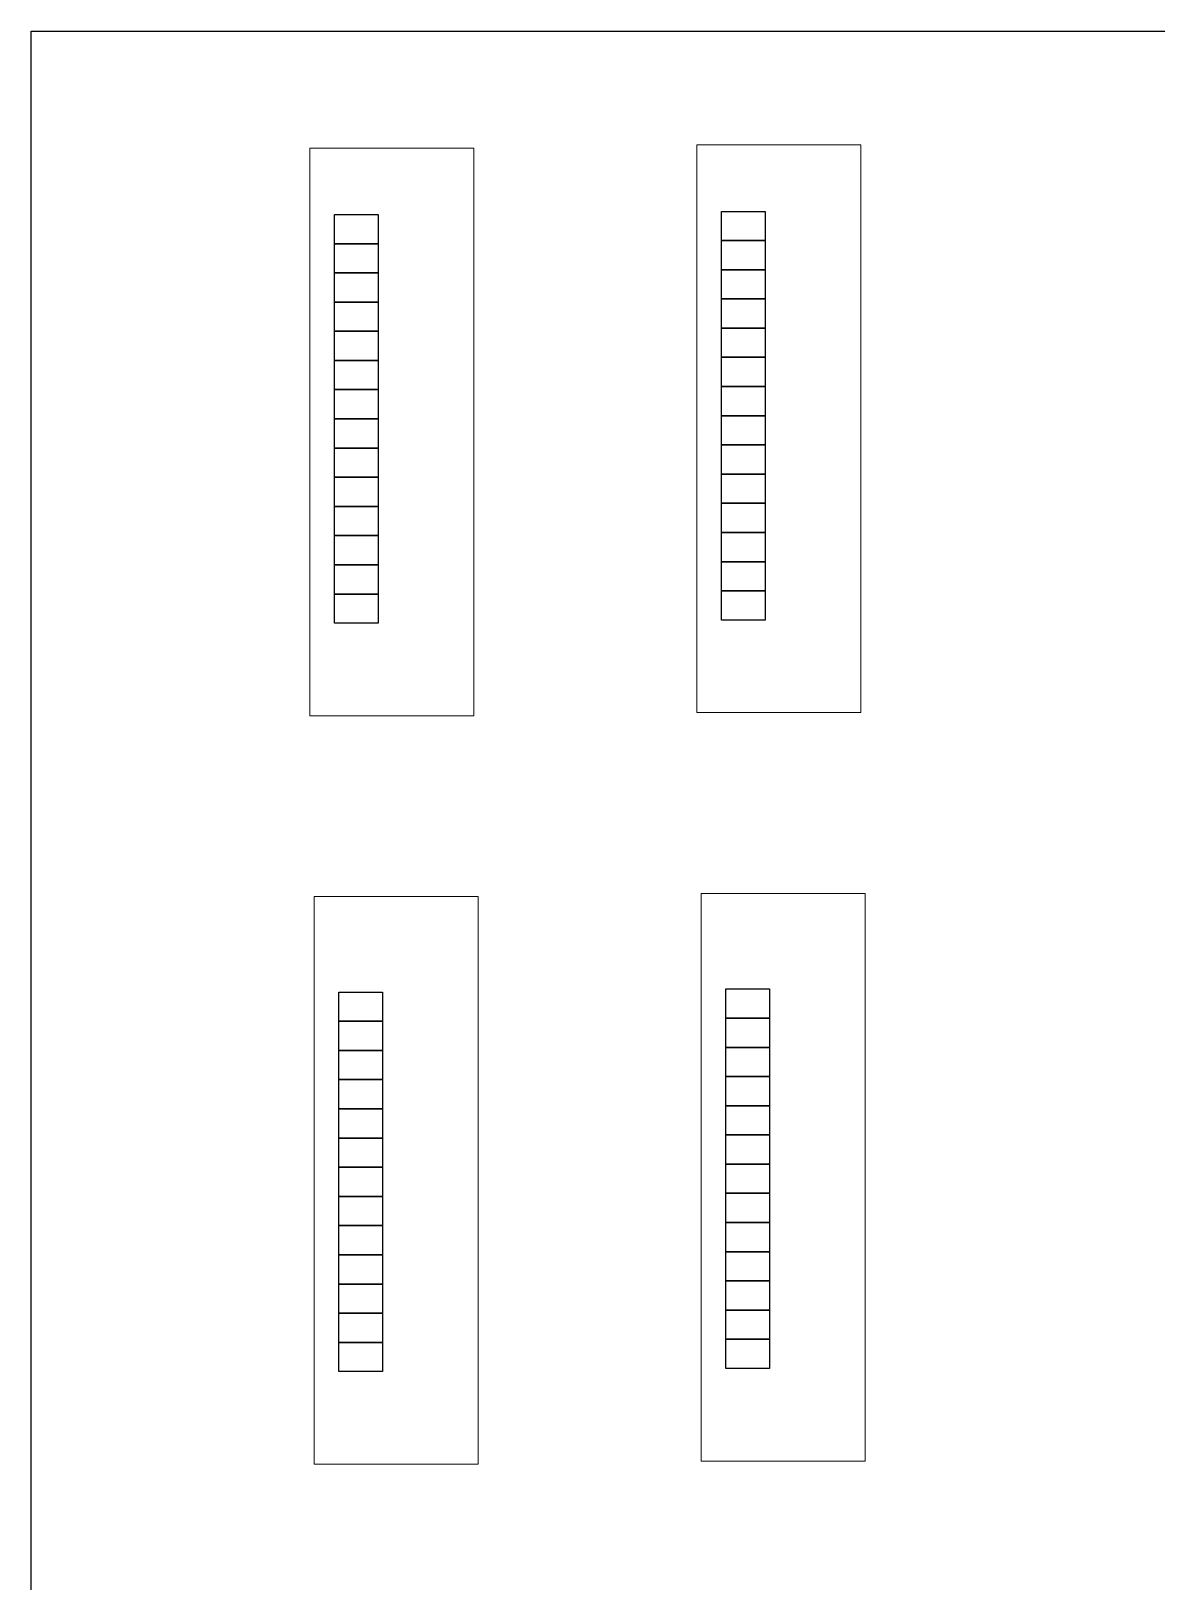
# Model space of a CAD drawing. Header units: metres. Extents: x 252 to 379, y 116 to 201.
# Drawn here: x 252.25 to 283.12, y 158.07 to 200.57 of the extents above; entities that cross this region are included whole.
import ezdxf

# ---------------------------------------------------------------- set-up
doc = ezdxf.new("R2010")
doc.units = ezdxf.units.M
doc.layers.add('CABINET', color=50, linetype='Continuous')
doc.layers.add('Fence', color=252, linetype='Continuous')
doc.layers.add('L-STRUCTUR_SET_A', color=94, linetype='Continuous', lineweight=9)

# ---------------------------------------------------------------- blocks, each defined once
blk = doc.blocks.new('set_2s_1d')
at = {"layer": 'CABINET'}
for p, q in [((-54.179, 37.473, -0.1), (-52.979, 37.473, -0.1)), ((-54.179, 36.673, -0.1), (-54.179, 37.473, -0.1)), ((-52.979, 37.473, -0.1), (-52.979, 36.673, -0.1)), ((-43.572, 37.559, -0.1), (-42.372, 37.559, -0.1)), ((-43.572, 36.759, -0.1), (-43.572, 37.559, -0.1)), ((-42.372, 37.559, -0.1), (-42.372, 36.759, -0.1)), ((-54.179, 36.673, -0.1), (-52.979, 36.673, -0.1)), ((-54.179, 35.873, -0.1), (-54.179, 36.673, -0.1)), ((-52.979, 36.673, -0.1), (-54.179, 36.673, -0.1)), ((-52.979, 36.673, -0.1), (-52.979, 35.873, -0.1)), ((-43.572, 36.759, -0.1), (-42.372, 36.759, -0.1)), ((-43.572, 35.959, -0.1), (-43.572, 36.759, -0.1)), ((-42.372, 36.759, -0.1), (-43.572, 36.759, -0.1)), ((-42.372, 36.759, -0.1), (-42.372, 35.959, -0.1)), ((-54.179, 35.873, -0.1), (-52.979, 35.873, -0.1)), ((-54.179, 35.073, -0.1), (-54.179, 35.873, -0.1)), ((-52.979, 35.873, -0.1), (-54.179, 35.873, -0.1)), ((-52.979, 35.873, -0.1), (-52.979, 35.073, -0.1)), ((-43.572, 35.959, -0.1), (-42.372, 35.959, -0.1)), ((-43.572, 35.159, -0.1), (-43.572, 35.959, -0.1)), ((-42.372, 35.959, -0.1), (-43.572, 35.959, -0.1)), ((-42.372, 35.959, -0.1), (-42.372, 35.159, -0.1)), ((-54.179, 35.073, -0.1), (-52.979, 35.073, -0.1)), ((-54.179, 34.273, -0.1), (-54.179, 35.073, -0.1)), ((-52.979, 35.073, -0.1), (-54.179, 35.073, -0.1)), ((-52.979, 35.073, -0.1), (-52.979, 34.273, -0.1)), ((-43.572, 35.159, -0.1), (-42.372, 35.159, -0.1)), ((-43.572, 34.359, -0.1), (-43.572, 35.159, -0.1)), ((-42.372, 35.159, -0.1), (-43.572, 35.159, -0.1)), ((-42.372, 35.159, -0.1), (-42.372, 34.359, -0.1)), ((-54.179, 34.273, -0.1), (-52.979, 34.273, -0.1)), ((-54.179, 33.473, -0.1), (-54.179, 34.273, -0.1)), ((-52.979, 34.273, -0.1), (-54.179, 34.273, -0.1)), ((-52.979, 34.273, -0.1), (-52.979, 33.473, -0.1)), ((-43.572, 34.359, -0.1), (-42.372, 34.359, -0.1)), ((-43.572, 33.559, -0.1), (-43.572, 34.359, -0.1)), ((-42.372, 34.359, -0.1), (-43.572, 34.359, -0.1)), ((-42.372, 34.359, -0.1), (-42.372, 33.559, -0.1)), ((-54.179, 33.473, -0.1), (-52.979, 33.473, -0.1)), ((-54.179, 32.673, -0.1), (-54.179, 33.473, -0.1)), ((-52.979, 33.473, -0.1), (-54.179, 33.473, -0.1)), ((-52.979, 33.473, -0.1), (-52.979, 32.673, -0.1)), ((-43.572, 33.559, -0.1), (-42.372, 33.559, -0.1)), ((-43.572, 32.759, -0.1), (-43.572, 33.559, -0.1)), ((-42.372, 33.559, -0.1), (-43.572, 33.559, -0.1)), ((-42.372, 33.559, -0.1), (-42.372, 32.759, -0.1)), ((-43.572, 32.759, -0.1), (-42.372, 32.759, -0.1)), ((-43.572, 31.959, -0.1), (-43.572, 32.759, -0.1)), ((-42.372, 32.759, -0.1), (-43.572, 32.759, -0.1)), ((-42.372, 32.759, -0.1), (-42.372, 31.959, -0.1)), ((-54.179, 32.673, -0.1), (-52.979, 32.673, -0.1)), ((-54.179, 31.873, -0.1), (-54.179, 32.673, -0.1)), ((-52.979, 32.673, -0.1), (-54.179, 32.673, -0.1)), ((-52.979, 32.673, -0.1), (-52.979, 31.873, -0.1)), ((-43.572, 31.959, -0.1), (-42.372, 31.959, -0.1)), ((-43.572, 31.159, -0.1), (-43.572, 31.959, -0.1)), ((-42.372, 31.959, -0.1), (-43.572, 31.959, -0.1)), ((-42.372, 31.959, -0.1), (-42.372, 31.159, -0.1)), ((-54.179, 31.873, -0.1), (-52.979, 31.873, -0.1)), ((-54.179, 31.073, -0.1), (-54.179, 31.873, -0.1)), ((-52.979, 31.873, -0.1), (-54.179, 31.873, -0.1)), ((-52.979, 31.873, -0.1), (-52.979, 31.073, -0.1)), ((-54.179, 31.073, -0.1), (-52.979, 31.073, -0.1)), ((-54.179, 30.273, -0.1), (-54.179, 31.073, -0.1)), ((-52.979, 31.073, -0.1), (-54.179, 31.073, -0.1)), ((-52.979, 31.073, -0.1), (-52.979, 30.273, -0.1)), ((-43.572, 31.159, -0.1), (-42.372, 31.159, -0.1)), ((-43.572, 30.359, -0.1), (-43.572, 31.159, -0.1)), ((-42.372, 31.159, -0.1), (-43.572, 31.159, -0.1)), ((-42.372, 31.159, -0.1), (-42.372, 30.359, -0.1)), ((-54.179, 30.273, -0.1), (-52.979, 30.273, -0.1)), ((-54.179, 29.473, -0.1), (-54.179, 30.273, -0.1)), ((-52.979, 30.273, -0.1), (-54.179, 30.273, -0.1)), ((-52.979, 30.273, -0.1), (-52.979, 29.473, -0.1)), ((-43.572, 30.359, -0.1), (-42.372, 30.359, -0.1)), ((-43.572, 29.559, -0.1), (-43.572, 30.359, -0.1)), ((-42.372, 30.359, -0.1), (-43.572, 30.359, -0.1)), ((-42.372, 30.359, -0.1), (-42.372, 29.559, -0.1)), ((-54.179, 29.473, -0.1), (-52.979, 29.473, -0.1)), ((-54.179, 28.673, -0.1), (-54.179, 29.473, -0.1)), ((-52.979, 29.473, -0.1), (-54.179, 29.473, -0.1)), ((-52.979, 29.473, -0.1), (-52.979, 28.673, -0.1)), ((-43.572, 29.559, -0.1), (-42.372, 29.559, -0.1)), ((-43.572, 28.759, -0.1), (-43.572, 29.559, -0.1)), ((-42.372, 29.559, -0.1), (-43.572, 29.559, -0.1)), ((-42.372, 29.559, -0.1), (-42.372, 28.759, -0.1)), ((-54.179, 28.673, -0.1), (-52.979, 28.673, -0.1)), ((-54.179, 27.873, -0.1), (-54.179, 28.673, -0.1)), ((-52.979, 28.673, -0.1), (-54.179, 28.673, -0.1)), ((-52.979, 28.673, -0.1), (-52.979, 27.873, -0.1)), ((-43.572, 28.759, -0.1), (-42.372, 28.759, -0.1)), ((-43.572, 27.959, -0.1), (-43.572, 28.759, -0.1)), ((-42.372, 28.759, -0.1), (-43.572, 28.759, -0.1)), ((-42.372, 28.759, -0.1), (-42.372, 27.959, -0.1)), ((-52.979, 27.873, -0.1), (-54.179, 27.873, -0.1)), ((-54.179, 27.873, -0.1), (-52.979, 27.873, -0.1)), ((-54.179, 27.073, -0.1), (-54.179, 27.873, -0.1)), ((-52.979, 27.873, -0.1), (-52.979, 27.073, -0.1)), ((-42.372, 27.959, -0.1), (-43.572, 27.959, -0.1)), ((-43.572, 27.959, -0.1), (-42.372, 27.959, -0.1)), ((-43.572, 27.159, -0.1), (-43.572, 27.959, -0.1)), ((-42.372, 27.959, -0.1), (-42.372, 27.159, -0.1)), ((-52.979, 27.073, -0.1), (-54.179, 27.073, -0.1)), ((-54.179, 27.073, -0.1), (-52.979, 27.073, -0.1)), ((-54.179, 26.273, -0.1), (-54.179, 27.073, -0.1)), ((-52.979, 27.073, -0.1), (-52.979, 26.273, -0.1)), ((-42.372, 27.159, -0.1), (-43.572, 27.159, -0.1)), ((-43.572, 27.159, -0.1), (-42.372, 27.159, -0.1)), ((-43.572, 26.359, -0.1), (-43.572, 27.159, -0.1)), ((-42.372, 27.159, -0.1), (-42.372, 26.359, -0.1)), ((-42.372, 26.359, -0.1), (-43.572, 26.359, -0.1)), ((-52.979, 26.273, -0.1), (-54.179, 26.273, -0.1)), ((-54.061, 16.165, -0.201), (-52.861, 16.165, -0.201)), ((-54.061, 15.365, -0.201), (-54.061, 16.165, -0.201)), ((-52.861, 16.165, -0.201), (-52.861, 15.365, -0.201)), ((-43.454, 16.251, -0.201), (-42.254, 16.251, -0.201)), ((-43.454, 15.451, -0.201), (-43.454, 16.251, -0.201)), ((-42.254, 16.251, -0.201), (-42.254, 15.451, -0.201)), ((-54.061, 15.365, -0.201), (-52.861, 15.365, -0.201)), ((-54.061, 14.565, -0.201), (-54.061, 15.365, -0.201)), ((-52.861, 15.365, -0.201), (-54.061, 15.365, -0.201)), ((-52.861, 15.365, -0.201), (-52.861, 14.565, -0.201)), ((-43.454, 15.451, -0.201), (-42.254, 15.451, -0.201)), ((-43.454, 14.651, -0.201), (-43.454, 15.451, -0.201)), ((-42.254, 15.451, -0.201), (-43.454, 15.451, -0.201)), ((-42.254, 15.451, -0.201), (-42.254, 14.651, -0.201)), ((-54.061, 14.565, -0.201), (-52.861, 14.565, -0.201)), ((-54.061, 13.765, -0.201), (-54.061, 14.565, -0.201)), ((-52.861, 14.565, -0.201), (-54.061, 14.565, -0.201)), ((-52.861, 14.565, -0.201), (-52.861, 13.765, -0.201)), ((-43.454, 14.651, -0.201), (-42.254, 14.651, -0.201)), ((-43.454, 13.851, -0.201), (-43.454, 14.651, -0.201)), ((-42.254, 14.651, -0.201), (-43.454, 14.651, -0.201)), ((-42.254, 14.651, -0.201), (-42.254, 13.851, -0.201)), ((-54.061, 13.765, -0.201), (-52.861, 13.765, -0.201)), ((-54.061, 12.965, -0.201), (-54.061, 13.765, -0.201)), ((-52.861, 13.765, -0.201), (-54.061, 13.765, -0.201)), ((-52.861, 13.765, -0.201), (-52.861, 12.965, -0.201)), ((-43.454, 13.851, -0.201), (-42.254, 13.851, -0.201)), ((-43.454, 13.051, -0.201), (-43.454, 13.851, -0.201)), ((-42.254, 13.851, -0.201), (-43.454, 13.851, -0.201)), ((-42.254, 13.851, -0.201), (-42.254, 13.051, -0.201)), ((-54.061, 12.965, -0.201), (-52.861, 12.965, -0.201)), ((-54.061, 12.165, -0.201), (-54.061, 12.965, -0.201)), ((-52.861, 12.965, -0.201), (-54.061, 12.965, -0.201)), ((-52.861, 12.965, -0.201), (-52.861, 12.165, -0.201)), ((-43.454, 13.051, -0.201), (-42.254, 13.051, -0.201)), ((-43.454, 12.251, -0.201), (-43.454, 13.051, -0.201)), ((-42.254, 13.051, -0.201), (-43.454, 13.051, -0.201)), ((-42.254, 13.051, -0.201), (-42.254, 12.251, -0.201)), ((-54.061, 12.165, -0.201), (-52.861, 12.165, -0.201)), ((-54.061, 11.365, -0.201), (-54.061, 12.165, -0.201)), ((-52.861, 12.165, -0.201), (-54.061, 12.165, -0.201)), ((-52.861, 12.165, -0.201), (-52.861, 11.365, -0.201)), ((-43.454, 12.251, -0.201), (-42.254, 12.251, -0.201)), ((-43.454, 11.451, -0.201), (-43.454, 12.251, -0.201)), ((-42.254, 12.251, -0.201), (-43.454, 12.251, -0.201)), ((-42.254, 12.251, -0.201), (-42.254, 11.451, -0.201)), ((-54.061, 11.365, -0.201), (-52.861, 11.365, -0.201)), ((-54.061, 10.565, -0.201), (-54.061, 11.365, -0.201)), ((-52.861, 11.365, -0.201), (-54.061, 11.365, -0.201)), ((-52.861, 11.365, -0.201), (-52.861, 10.565, -0.201)), ((-43.454, 11.451, -0.201), (-42.254, 11.451, -0.201)), ((-43.454, 10.651, -0.201), (-43.454, 11.451, -0.201)), ((-42.254, 11.451, -0.201), (-43.454, 11.451, -0.201)), ((-42.254, 11.451, -0.201), (-42.254, 10.651, -0.201)), ((-43.454, 10.651, -0.201), (-42.254, 10.651, -0.201)), ((-43.454, 9.851, -0.201), (-43.454, 10.651, -0.201)), ((-42.254, 10.651, -0.201), (-43.454, 10.651, -0.201)), ((-42.254, 10.651, -0.201), (-42.254, 9.851, -0.201)), ((-54.061, 10.565, -0.201), (-52.861, 10.565, -0.201)), ((-54.061, 9.765, -0.201), (-54.061, 10.565, -0.201)), ((-52.861, 10.565, -0.201), (-54.061, 10.565, -0.201)), ((-52.861, 10.565, -0.201), (-52.861, 9.765, -0.201)), ((-43.454, 9.851, -0.201), (-42.254, 9.851, -0.201)), ((-43.454, 9.051, -0.201), (-43.454, 9.851, -0.201)), ((-42.254, 9.851, -0.201), (-43.454, 9.851, -0.201)), ((-42.254, 9.851, -0.201), (-42.254, 9.051, -0.201)), ((-54.061, 9.765, -0.201), (-52.861, 9.765, -0.201)), ((-54.061, 8.965, -0.201), (-54.061, 9.765, -0.201)), ((-52.861, 9.765, -0.201), (-54.061, 9.765, -0.201)), ((-52.861, 9.765, -0.201), (-52.861, 8.965, -0.201)), ((-54.061, 8.965, -0.201), (-52.861, 8.965, -0.201)), ((-54.061, 8.165, -0.201), (-54.061, 8.965, -0.201)), ((-52.861, 8.965, -0.201), (-54.061, 8.965, -0.201)), ((-52.861, 8.965, -0.201), (-52.861, 8.165, -0.201)), ((-43.454, 9.051, -0.201), (-42.254, 9.051, -0.201)), ((-43.454, 8.251, -0.201), (-43.454, 9.051, -0.201)), ((-42.254, 9.051, -0.201), (-43.454, 9.051, -0.201)), ((-42.254, 9.051, -0.201), (-42.254, 8.251, -0.201)), ((-54.061, 8.165, -0.201), (-52.861, 8.165, -0.201)), ((-54.061, 7.365, -0.201), (-54.061, 8.165, -0.201)), ((-52.861, 8.165, -0.201), (-54.061, 8.165, -0.201)), ((-52.861, 8.165, -0.201), (-52.861, 7.365, -0.201)), ((-43.454, 8.251, -0.201), (-42.254, 8.251, -0.201)), ((-43.454, 7.451, -0.201), (-43.454, 8.251, -0.201)), ((-42.254, 8.251, -0.201), (-43.454, 8.251, -0.201)), ((-42.254, 8.251, -0.201), (-42.254, 7.451, -0.201)), ((-52.861, 7.365, -0.201), (-54.061, 7.365, -0.201)), ((-54.061, 7.365, -0.201), (-52.861, 7.365, -0.201)), ((-54.061, 6.565, -0.201), (-54.061, 7.365, -0.201)), ((-52.861, 7.365, -0.201), (-52.861, 6.565, -0.201)), ((-42.254, 7.451, -0.201), (-43.454, 7.451, -0.201)), ((-43.454, 7.451, -0.201), (-42.254, 7.451, -0.201)), ((-43.454, 6.651, -0.201), (-43.454, 7.451, -0.201)), ((-42.254, 7.451, -0.201), (-42.254, 6.651, -0.201)), ((-52.861, 6.565, -0.201), (-54.061, 6.565, -0.201)), ((-54.061, 6.565, -0.201), (-52.861, 6.565, -0.201)), ((-54.061, 5.765, -0.201), (-54.061, 6.565, -0.201)), ((-52.861, 6.565, -0.201), (-52.861, 5.765, -0.201)), ((-42.254, 6.651, -0.201), (-43.454, 6.651, -0.201)), ((-43.454, 6.651, -0.201), (-42.254, 6.651, -0.201)), ((-43.454, 5.851, -0.201), (-43.454, 6.651, -0.201)), ((-42.254, 6.651, -0.201), (-42.254, 5.851, -0.201)), ((-52.861, 5.765, -0.201), (-54.061, 5.765, -0.201)), ((-42.254, 5.851, -0.201), (-43.454, 5.851, -0.201))]:
    blk.add_line(p, q, dxfattribs=at)
at = {"layer": 'Fence', "color": 52, "true_color": 0xc8c92d}
for p, q in [((-62.5, 42.5), (62.5, 42.5)), ((-62.5, -42.5), (-62.5, 42.5))]:
    blk.add_line(p, q, dxfattribs=at)
at = {"layer": 'L-STRUCTUR_SET_A'}
for p, q in [((-50.356, 39.293), (-54.856, 39.293)), ((-54.856, 39.293), (-54.856, 23.737)), ((-50.356, 23.737), (-50.356, 39.293)), ((-39.749, 39.378), (-44.249, 39.378)), ((-44.249, 39.378), (-44.249, 23.823)), ((-39.749, 23.823), (-39.749, 39.378)), ((-44.249, 23.823), (-39.749, 23.823)), ((-54.856, 23.737), (-50.356, 23.737)), ((-50.238, 18.784, -0.1), (-54.738, 18.784, -0.1)), ((-54.738, 18.784, -0.1), (-54.738, 3.228, -0.1)), ((-50.238, 3.228, -0.1), (-50.238, 18.784, -0.1)), ((-39.631, 18.87, -0.1), (-44.131, 18.87, -0.1)), ((-44.131, 18.87, -0.1), (-44.131, 3.314, -0.1)), ((-39.631, 3.314, -0.1), (-39.631, 18.87, -0.1)), ((-54.738, 3.228, -0.1), (-50.238, 3.228, -0.1)), ((-44.131, 3.314, -0.1), (-39.631, 3.314, -0.1))]:
    blk.add_line(p, q, dxfattribs=at)

msp = doc.modelspace()

# ---------------------------------------------------------------- block references
msp.add_blockref('set_2s_1d', (314.746, 158.065))

doc.saveas('drawing.dxf')
